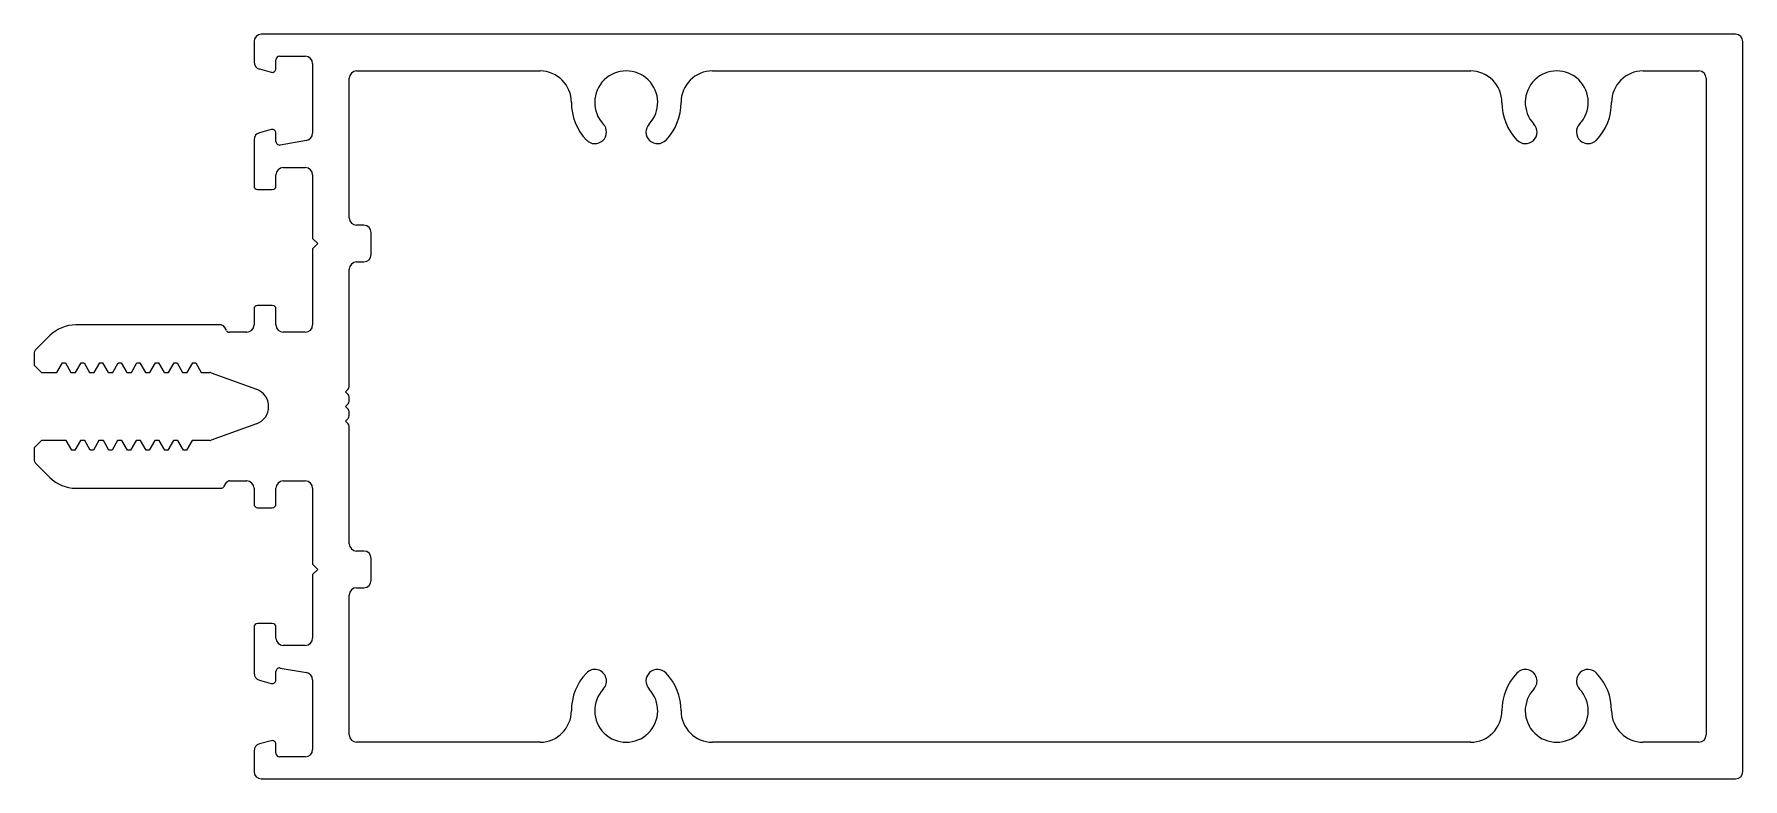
# Model space of a CAD drawing. Extents: x -46 to 70, y -10 to 41.
import ezdxf

# ---------------------------------------------------------------- set-up
doc = ezdxf.new("R2010")
doc.units = 0
doc.layers.get('0').update_dxf_attribs({"linetype": 'CONTINUOUS'})

msp = doc.modelspace()

# ---------------------------------------------------------------- linework, layer by layer
for p, q in [((69.77, 41.21), (-30.83, 41.21)), ((-31.33, 40.71), (-31.33, 39.32)), ((-29.58, 39.71), (-27.83, 39.71)), ((70.27, -9.09), (70.27, 40.71)), ((-30.96, 38.84), (-30.15, 38.62)), ((-29.83, 38.86), (-29.83, 39.46)), ((-27.33, 39.21), (-27.33, 34.46)), ((-24.33, 38.71), (-11.8, 38.71)), ((-0.04, 38.71), (51.7, 38.71)), ((63.46, 38.71), (67.27, 38.71)), ((-24.83, 28.68), (-24.83, 38.21)), ((67.77, 38.21), (67.77, -6.59)), ((-31.33, 34.01), (-31.33, 30.86)), ((-30.15, 34.71), (-30.96, 34.49)), ((-29.83, 33.9), (-29.83, 34.47)), ((-27.74, 33.97), (-29.54, 33.65)), ((-29.83, 30.86), (-29.83, 31.61)), ((-29.33, 32.11), (-27.83, 32.11)), ((-27.33, 31.61), (-27.33, 27.28)), ((-31.08, 30.61), (-30.08, 30.61)), ((-23.83, 28.18), (-24.33, 28.18)), ((-27.33, 27.28), (-26.98, 26.93)), ((-26.98, 26.93), (-27.33, 26.57)), ((-23.33, 26.18), (-23.33, 27.68)), ((-27.33, 26.57), (-27.33, 21.38)), ((-24.33, 25.68), (-23.83, 25.68)), ((-24.83, 17.17), (-24.83, 25.18)), ((-31.33, 22.46), (-31.33, 21.38)), ((-30.08, 22.71), (-31.08, 22.71)), ((-29.83, 21.38), (-29.83, 22.46)), ((-33.58, 21.38), (-43.49, 21.38)), ((-33.21, 21.01), (-33.36, 21.26)), ((-45.26, 20.65), (-46.26, 19.65)), ((-31.83, 20.88), (-33, 20.88)), ((-27.83, 20.88), (-29.33, 20.88)), ((-46.33, 19.48), (-46.33, 18.63)), ((-44.78, 18.13), (-44.4, 18.8)), ((-44.4, 18.8), (-44.2, 18.8)), ((-44.2, 18.8), (-43.82, 18.13)), ((-43.51, 18.13), (-43.13, 18.8)), ((-43.13, 18.8), (-42.93, 18.8)), ((-42.93, 18.8), (-42.55, 18.13)), ((-42.24, 18.13), (-41.86, 18.8)), ((-41.86, 18.8), (-41.66, 18.8)), ((-41.66, 18.8), (-41.28, 18.13)), ((-40.97, 18.13), (-40.59, 18.8)), ((-40.59, 18.8), (-40.39, 18.8)), ((-40.39, 18.8), (-40.01, 18.13)), ((-39.7, 18.13), (-39.32, 18.8)), ((-39.32, 18.8), (-39.12, 18.8)), ((-39.12, 18.8), (-38.74, 18.13)), ((-38.43, 18.13), (-38.05, 18.8)), ((-38.05, 18.8), (-37.85, 18.8)), ((-37.85, 18.8), (-37.47, 18.13)), ((-37.16, 18.13), (-36.78, 18.8)), ((-36.78, 18.8), (-36.58, 18.8)), ((-36.58, 18.8), (-36.2, 18.13)), ((-35.89, 18.13), (-35.51, 18.8)), ((-35.51, 18.8), (-35.31, 18.8)), ((-35.31, 18.8), (-34.93, 18.13)), ((-46.33, 18.63), (-45.83, 18.13)), ((-45.83, 18.13), (-44.78, 18.13)), ((-43.82, 18.13), (-43.51, 18.13)), ((-42.55, 18.13), (-42.24, 18.13)), ((-41.28, 18.13), (-40.97, 18.13)), ((-40.01, 18.13), (-39.7, 18.13)), ((-38.74, 18.13), (-38.43, 18.13)), ((-37.47, 18.13), (-37.16, 18.13)), ((-36.2, 18.13), (-35.89, 18.13)), ((-34.93, 18.13), (-34.34, 18.13)), ((-34.26, 18.12), (-31.15, 16.99)), ((-25.08, 16.82), (-24.9, 16.99)), ((-24.9, 16.64), (-25.08, 16.81)), ((-24.83, 16.17), (-24.83, 16.46)), ((-25.08, 15.82), (-24.9, 15.99)), ((-24.9, 15.64), (-25.08, 15.81)), ((-24.83, 15.17), (-24.83, 15.46)), ((-31.15, 14.64), (-34.26, 13.51)), ((-25.08, 14.82), (-24.9, 14.99)), ((-24.9, 14.64), (-25.08, 14.81)), ((-24.83, 6.45), (-24.83, 14.46)), ((-45.83, 13.49), (-46.33, 12.99)), ((-46.33, 12.99), (-46.33, 12.15)), ((-44.15, 13.49), (-45.83, 13.49)), ((-43.77, 12.83), (-44.15, 13.49)), ((-43.56, 12.83), (-43.77, 12.83)), ((-43.18, 13.49), (-43.56, 12.83)), ((-42.88, 13.49), (-43.18, 13.49)), ((-42.5, 12.83), (-42.88, 13.49)), ((-42.29, 12.83), (-42.5, 12.83)), ((-41.91, 13.49), (-42.29, 12.83)), ((-41.61, 13.49), (-41.91, 13.49)), ((-41.23, 12.83), (-41.61, 13.49)), ((-41.02, 12.83), (-41.23, 12.83)), ((-40.64, 13.49), (-41.02, 12.83)), ((-40.34, 13.49), (-40.64, 13.49)), ((-39.96, 12.83), (-40.34, 13.49)), ((-39.75, 12.83), (-39.96, 12.83)), ((-39.37, 13.49), (-39.75, 12.83)), ((-39.07, 13.49), (-39.37, 13.49)), ((-38.69, 12.83), (-39.07, 13.49)), ((-38.48, 12.83), (-38.69, 12.83)), ((-38.1, 13.49), (-38.48, 12.83)), ((-37.8, 13.49), (-38.1, 13.49)), ((-37.42, 12.83), (-37.8, 13.49)), ((-37.21, 12.83), (-37.42, 12.83)), ((-36.83, 13.49), (-37.21, 12.83)), ((-36.53, 13.49), (-36.83, 13.49)), ((-36.15, 12.83), (-36.53, 13.49)), ((-35.94, 12.83), (-36.15, 12.83)), ((-35.56, 13.49), (-35.94, 12.83)), ((-34.34, 13.49), (-35.56, 13.49)), ((-46.26, 11.97), (-45.26, 10.98)), ((-33.36, 10.37), (-33.21, 10.62)), ((-33, 10.74), (-31.83, 10.74)), ((-29.33, 10.74), (-27.83, 10.74)), ((-43.49, 10.24), (-33.58, 10.24)), ((-31.33, 10.24), (-31.33, 9.16)), ((-29.83, 9.16), (-29.83, 10.24)), ((-27.33, 10.24), (-27.33, 5.05)), ((-31.08, 8.91), (-30.08, 8.91)), ((-23.83, 5.95), (-24.33, 5.95)), ((-27.33, 5.05), (-26.98, 4.7)), ((-26.98, 4.7), (-27.33, 4.35)), ((-23.33, 3.95), (-23.33, 5.45)), ((-27.33, 4.35), (-27.33, 0.01)), ((-24.83, -6.59), (-24.83, 2.95)), ((-24.33, 3.45), (-23.83, 3.45)), ((-31.33, 0.76), (-31.33, -2.38)), ((-30.08, 1.01), (-31.08, 1.01)), ((-29.83, 0.01), (-29.83, 0.76)), ((-27.83, -0.49), (-29.33, -0.49)), ((-29.83, -2.84), (-29.83, -2.27)), ((-29.54, -2.03), (-27.74, -2.34)), ((-30.96, -2.86), (-30.15, -3.08)), ((-27.33, -2.83), (-27.33, -7.59)), ((-30.15, -6.99), (-30.96, -7.21)), ((-31.33, -7.69), (-31.33, -9.09)), ((-29.83, -7.84), (-29.83, -7.23)), ((-27.83, -8.09), (-29.58, -8.09)), ((-11.8, -7.09), (-24.33, -7.09)), ((51.7, -7.09), (-0.04, -7.09)), ((67.27, -7.09), (63.46, -7.09)), ((-30.83, -9.59), (69.77, -9.59))]:
    msp.add_line(p, q)
for centre, radius, start, end in [((-30.83, 40.71), 0.5, 90, 180), ((69.77, 40.71), 0.5, 360, 90), ((-29.58, 39.46), 0.25, 90, 180), ((-27.83, 39.21), 0.5, 360, 90), ((-30.83, 39.32), 0.5, 180, 255), ((-30.08, 38.86), 0.25, 255, 360), ((-24.33, 38.21), 0.5, 90, 180), ((-11.82, 36.56), 2.15, 0.0049, 89.568), ((-5.93, 36.56), 2.15, 316.6427, 223.3573), ((-0.04, 36.56), 2.15, 90, 179.9945), ((51.68, 36.56), 2.15, 0.0049, 89.568), ((57.57, 36.56), 2.15, 316.6427, 223.3573), ((63.46, 36.56), 2.15, 90.0006, 179.9945), ((67.27, 38.21), 0.5, 360, 90), ((-5.93, 36.56), 3.74, 180.0049, 223.3573), ((-5.93, 36.56), 3.74, 316.6427, 359.9946), ((57.57, 36.56), 3.74, 180.0049, 223.3573), ((57.57, 36.56), 3.74, 316.6427, 359.9946), ((-8.07, 34.54), 0.794, 223.3573, 43.3573), ((-3.79, 34.54), 0.794, 136.6427, 316.6427), ((55.43, 34.54), 0.794, 223.3573, 43.3573), ((59.71, 34.54), 0.794, 136.6427, 316.6427), ((-30.83, 34.01), 0.5, 105, 180), ((-30.08, 34.47), 0.25, 0, 105), ((-29.58, 33.9), 0.25, 180, 280), ((-27.83, 34.46), 0.5, 280, 0), ((-29.33, 31.61), 0.5, 90, 179.9999), ((-27.83, 31.61), 0.5, 0, 90), ((-31.08, 30.86), 0.25, 180, 270), ((-30.08, 30.86), 0.25, 270, 359.9999), ((-24.33, 28.68), 0.5, 180, 270), ((-23.83, 27.68), 0.5, 0, 90), ((-27.08, 26.57), 0.25, 179.9865, 180), ((-24.33, 25.18), 0.5, 90, 180), ((-23.83, 26.18), 0.5, 270, 0), ((-31.08, 22.46), 0.25, 90, 180), ((-30.08, 22.46), 0.25, 0, 90), ((-43.49, 18.88), 2.5, 90, 135), ((-33.58, 21.13), 0.25, 30, 90), ((-33, 21.13), 0.25, 210, 270), ((-31.83, 21.38), 0.5, 270, 0), ((-29.33, 21.38), 0.5, 180, 270), ((-27.83, 21.38), 0.5, 270, 360), ((-46.08, 19.48), 0.25, 135, 180), ((-34.34, 17.88), 0.25, 70, 90), ((-31.58, 15.81), 1.25, 290, 70), ((-25.07, 16.81), 0.008, 135, 225), ((-25.08, 17.17), 0.25, 315, 360), ((-25.08, 16.46), 0.25, 0, 45), ((-25.07, 15.81), 0.008, 135, 225), ((-25.08, 16.17), 0.25, 315, 360), ((-25.08, 15.46), 0.25, 0, 45), ((-25.08, 15.17), 0.25, 315, 0), ((-25.07, 14.81), 0.008, 135, 225), ((-25.08, 14.46), 0.25, 0, 45), ((-34.34, 13.74), 0.25, 270, 290), ((-46.08, 12.15), 0.25, 180, 225), ((-43.49, 12.74), 2.5, 225, 270), ((-33, 10.49), 0.25, 90, 150), ((-31.83, 10.24), 0.5, 360, 90), ((-29.33, 10.24), 0.5, 90, 180), ((-27.83, 10.24), 0.5, 0, 90), ((-33.58, 10.49), 0.25, 270, 330), ((-31.08, 9.16), 0.25, 180, 270), ((-30.08, 9.16), 0.25, 270, 0), ((-24.33, 6.45), 0.5, 180, 270), ((-23.83, 5.45), 0.5, 0, 90), ((-27.08, 5.05), 0.25, 180, 180.0135), ((-23.83, 3.95), 0.5, 270, 0), ((-24.33, 2.95), 0.5, 90, 180), ((-31.08, 0.76), 0.25, 90, 180), ((-30.08, 0.76), 0.25, 0.0001, 90), ((-29.33, 0.01), 0.5, 180.0001, 270), ((-27.83, 0.01), 0.5, 270, 360), ((-29.58, -2.27), 0.25, 80, 180), ((-8.07, -2.92), 0.794, 316.6427, 136.6427), ((-3.79, -2.92), 0.794, 43.3573, 223.3573), ((55.43, -2.92), 0.794, 316.6427, 136.6427), ((59.71, -2.92), 0.794, 43.3573, 223.3573), ((-30.83, -2.38), 0.5, 180, 255), ((-30.08, -2.84), 0.25, 255, 360), ((-27.83, -2.83), 0.5, 360, 80), ((-5.93, -4.94), 3.74, 136.6427, 179.9951), ((-5.93, -4.94), 2.15, 136.6427, 43.3573), ((-5.93, -4.94), 3.74, 0.0054, 43.3573), ((57.57, -4.94), 3.74, 136.6427, 179.9951), ((57.57, -4.94), 2.15, 136.6427, 43.3573), ((57.57, -4.94), 3.74, 0.0054, 43.3573), ((-11.82, -4.94), 2.15, 270.432, 359.9951), ((-0.04, -4.94), 2.15, 180.0055, 270), ((51.68, -4.94), 2.15, 270.432, 359.9951), ((63.46, -4.94), 2.15, 180.0055, 270), ((-30.08, -7.23), 0.25, 0, 105), ((-24.33, -6.59), 0.5, 180, 270), ((67.27, -6.59), 0.5, 270, 360), ((-30.83, -7.69), 0.5, 105, 180), ((-29.58, -7.84), 0.25, 180, 270), ((-27.83, -7.59), 0.5, 270, 0), ((-30.83, -9.09), 0.5, 180, 270), ((69.77, -9.09), 0.5, 270, 0)]:
    msp.add_arc(centre, radius, start, end)

doc.saveas('drawing.dxf')
